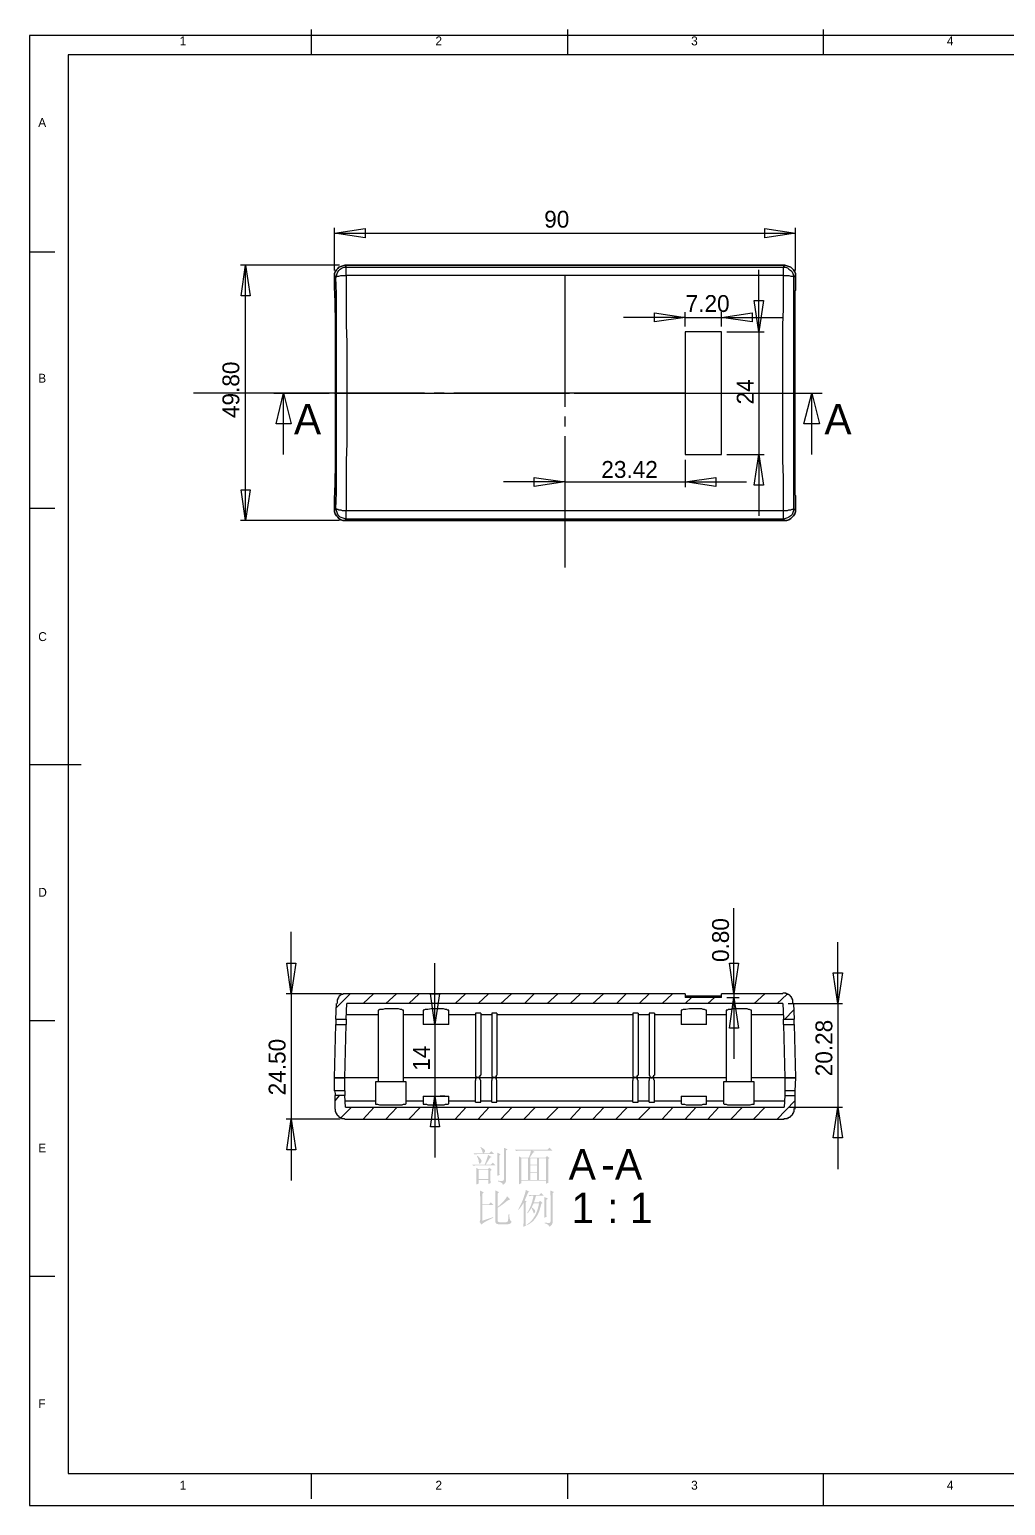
# Model space of a CAD drawing. Header units: millimetres. Extents: x 0 to 272, y 0 to 191.
# Drawn here: x 0 to 126.6, y 0 to 191.4 of the extents above; entities that cross this region are included whole.
import ezdxf

# ---------------------------------------------------------------- set-up
doc = ezdxf.new("R2010")
doc.units = ezdxf.units.MM

msp = doc.modelspace()

# ---------------------------------------------------------------- hatches: boundary and pattern name
h = msp.add_hatch(color=0)
h.paths.add_polyline_path([(58.472917, 46.441431), (58.582643, 46.264611), (58.664464, 46.105878), (58.719413, 45.964715), (58.748524, 45.840606), (58.771434, 45.746469), (58.80778, 45.695223), (58.858595, 45.686352), (58.924913, 45.719339), (58.990025, 45.774977), (59.036534, 45.841984), (59.06444, 45.919326), (59.073741, 46.00597), (59.039721, 46.104156), (58.938005, 46.21681), (58.769109, 46.343934), (58.53355, 46.485528)])
h.paths.add_polyline_path([(57.58546, 45.680753), (57.750825, 45.515389), (57.945128, 45.560175), (58.164236, 45.576023), (60.253342, 45.576023), (59.878516, 45.967385), (59.60842, 45.680753)])
h.paths.add_polyline_path([(58.02092, 45.327976), (58.120053, 45.107662), (58.193864, 44.909052), (58.241837, 44.731113), (58.263455, 44.572811), (58.279991, 44.447754), (58.313064, 44.370239), (58.362674, 44.340267), (58.428819, 44.357837), (58.496085, 44.406499), (58.549398, 44.470147), (58.589275, 44.549298), (58.616233, 44.644469), (58.616997, 44.701044), (58.598577, 44.767373), (58.560907, 44.843391), (58.503923, 44.929034), (58.42756, 45.024237), (58.331754, 45.128935), (58.21644, 45.243065), (58.081554, 45.366561)])
h.paths.add_polyline_path([(59.465104, 45.471292), (59.282514, 44.846351), (59.029644, 44.209009), (57.375998, 44.209009), (57.541363, 44.043644), (57.735666, 44.093253), (57.954774, 44.10979), (60.435243, 44.10979), (60.087977, 44.479104), (59.817882, 44.209009), (59.156424, 44.209009), (59.425141, 44.634822), (59.7352, 45.118514), (59.922613, 45.18466)])
h.paths.add_polyline_path([(57.938238, 41.623809), (58.246918, 41.750589), (58.246918, 42.224634), (59.487153, 42.224634), (59.487153, 41.689955), (59.795833, 41.811222), (59.778608, 42.115769), (59.773785, 42.412047), (59.773785, 43.404234), (59.939149, 43.531014), (59.60842, 43.817646), (59.465104, 43.613696), (58.246918, 43.613696), (57.938238, 43.795597), (57.945473, 43.602413), (57.95064, 43.370472), (57.953741, 43.100291), (57.954774, 42.792385), (57.95064, 42.175024)])
h.paths.add_polyline_path([(58.246918, 43.508965), (59.487153, 43.508965), (59.487153, 42.329365), (58.246918, 42.329365)])
h.paths.add_polyline_path([(60.644705, 45.763436), (60.648817, 45.65414), (60.652801, 45.524691), (60.656526, 45.375087), (60.659863, 45.20533), (60.662684, 45.015419), (60.664859, 44.805355), (60.666258, 44.575136), (60.666753, 44.324764), (60.664859, 43.834957), (60.659863, 43.407679), (60.652801, 43.043447), (60.644705, 42.742776), (60.953385, 42.869556), (60.942964, 43.032939), (60.93616, 43.176169), (60.932456, 43.299762), (60.931337, 43.404234), (60.931337, 45.410658), (61.096701, 45.553974)])
h.paths.add_polyline_path([(61.532161, 45.553974), (61.532161, 42.373462), (61.50951, 42.254348), (61.466705, 42.168823), (61.404262, 42.115338), (61.3227, 42.092342), (61.218399, 42.091222), (61.087744, 42.095787), (60.931251, 42.10552), (60.749436, 42.119903), (60.749436, 42.03722), (61.012124, 41.957639), (61.205566, 41.859454), (61.330796, 41.742665), (61.388845, 41.607273), (61.575914, 41.704424), (61.707172, 41.847051), (61.78262, 42.035153), (61.802257, 42.268731), (61.802257, 46.050068), (61.98967, 46.193384), (61.510113, 46.402845), (61.525271, 46.01355)])
h = msp.add_hatch(color=0)
h.paths.add_polyline_path([(64.931837, 43.156187), (65.797245, 43.156187), (65.797245, 42.224634), (64.931837, 42.224634)])
h.paths.add_polyline_path([(64.744424, 45.118514), (63.774285, 45.118514), (63.460092, 45.283878), (63.468188, 44.931445), (63.47525, 44.519067), (63.480246, 44.046745), (63.482141, 43.514477), (63.480246, 42.976009), (63.47525, 42.485083), (63.468188, 42.041699), (63.460092, 41.645858), (63.774285, 41.789174), (63.774285, 42.119903), (66.976845, 42.119903), (66.976845, 41.72854), (67.285526, 41.855319), (67.279831, 42.169265), (67.275105, 42.503428), (67.271283, 42.857875), (67.268301, 43.232669), (67.266094, 43.627875), (67.264597, 44.043558), (67.263747, 44.479782), (67.263477, 44.936613), (67.428842, 45.05788), (67.098113, 45.327976), (66.932748, 45.118514), (64.88774, 45.118514), (65.078598, 45.428572), (65.3232, 45.779972), (65.510613, 45.846118), (65.218469, 46.028019), (67.803668, 46.028019), (67.428842, 46.402845), (67.14221, 46.13275), (62.963998, 46.13275), (63.129363, 45.967385), (63.323666, 46.012172), (63.542774, 46.028019), (65.031056, 46.028019), (64.916678, 45.573266)])
h.paths.add_polyline_path([(63.774285, 45.019295), (64.661741, 45.019295), (64.661741, 42.224634), (63.774285, 42.224634)])
h.paths.add_polyline_path([(66.06734, 45.019295), (66.976845, 45.019295), (66.976845, 42.224634), (66.06734, 42.224634)])
h.paths.add_polyline_path([(64.931837, 45.019295), (65.797245, 45.019295), (65.797245, 44.209009), (64.931837, 44.209009)])
h.paths.add_polyline_path([(64.931837, 44.10979), (65.797245, 44.10979), (65.797245, 43.260918), (64.931837, 43.260918)])
h = msp.add_hatch(color=0)
h.paths.add_polyline_path([(58.444253, 39.449816), (58.444253, 37.074078), (58.423583, 36.899756), (58.361571, 36.787446), (58.609618, 36.434668), (58.700321, 36.520731), (58.81951, 36.613641), (58.967251, 36.713527), (59.143608, 36.820519), (59.348645, 36.934746), (59.582427, 37.056336), (59.845019, 37.185419), (60.136484, 37.322125), (60.114436, 37.404807), (58.730885, 36.930762), (58.730885, 38.953722), (60.180582, 38.953722), (59.827804, 39.3065), (59.579757, 39.058453), (58.730885, 39.058453), (58.730885, 40.442003), (58.918299, 40.607368), (58.422205, 40.838878), (58.430301, 40.578429), (58.437363, 40.260102), (58.442359, 39.883898)])
h.paths.add_polyline_path([(60.40658, 39.802594), (60.40658, 36.870128), (60.434571, 36.696496), (60.51889, 36.572472), (60.660053, 36.498058), (60.858576, 36.473253), (61.933446, 36.473253), (62.140152, 36.492546), (62.297248, 36.544911), (62.421961, 36.641374), (62.534271, 36.787446), (62.456928, 36.837228), (62.390955, 36.904579), (62.337384, 36.990535), (62.297248, 37.096127), (62.265123, 37.225232), (62.242816, 37.38896), (62.229811, 37.586794), (62.22559, 37.818219), (62.120859, 37.818219), (62.10639, 37.498945), (62.087786, 37.244266), (62.065049, 37.054699), (62.038177, 36.930762), (61.999764, 36.847994), (61.949983, 36.789513), (61.887799, 36.754804), (61.812179, 36.743349), (60.963307, 36.743349), (60.844365, 36.758852), (60.760047, 36.805361), (60.709834, 36.882875), (60.693212, 36.991396), (60.693212, 38.606457), (60.999136, 38.797573), (61.271988, 38.981972), (61.511766, 39.159136), (61.718472, 39.328549), (61.900373, 39.475396), (62.065738, 39.585553), (62.214566, 39.659536), (62.346858, 39.697863), (61.933446, 40.094738), (61.857999, 39.961413), (61.755679, 39.809484), (61.626488, 39.638952), (61.470425, 39.449816), (61.102489, 39.072234), (60.693212, 38.727724), (60.693212, 40.464052), (60.902674, 40.629417), (60.384531, 40.877464), (60.392627, 40.639752), (60.39969, 40.38137), (60.404685, 40.102317)])
h = msp.add_hatch(color=0)
h.paths.add_polyline_path([(66.363894, 39.119087), (66.529259, 39.245866), (66.19853, 39.515962), (66.033165, 39.3065), (65.415804, 39.3065), (65.501414, 39.584433), (65.575656, 39.822575), (65.637496, 40.02041), (65.685899, 40.17742), (66.694623, 40.17742), (66.347358, 40.524686), (66.099311, 40.276639), (64.710248, 40.276639), (64.875613, 40.111274), (65.063026, 40.17742), (65.35517, 40.17742), (65.321925, 39.973643), (65.27111, 39.74196), (65.201691, 39.481339), (65.112635, 39.190745), (65.001962, 38.882581), (64.868034, 38.56925), (64.710334, 38.249717), (64.528347, 37.92295), (64.588981, 37.878852), (64.865967, 38.241965), (65.085075, 38.584408), (65.238037, 38.298465), (65.333122, 38.033193), (65.366194, 37.933027), (65.407536, 37.889188), (65.457145, 37.902193), (65.515023, 37.972559), (65.561531, 38.069711), (65.577034, 38.162728), (65.561531, 38.251612), (65.515023, 38.336361), (65.354481, 38.501726), (65.12366, 38.66709), (65.247683, 38.911692), (65.371707, 39.201769), (66.077262, 39.201769), (66.007843, 38.863891), (65.93119, 38.553402), (65.846269, 38.270818), (65.752045, 38.016656), (65.528114, 37.549501), (65.250439, 37.123687), (65.082835, 36.926197), (64.893527, 36.738526), (64.681482, 36.560156), (64.445665, 36.390571), (64.48425, 36.329937), (64.883881, 36.566271), (65.217366, 36.815007), (65.368175, 36.961682), (65.522602, 37.145047), (65.680129, 37.364586), (65.84024, 37.619781), (65.991049, 37.918385), (66.128939, 38.268148), (66.253393, 38.668554)])
h.paths.add_polyline_path([(67.025352, 38.292264), (67.025352, 39.637229), (67.212766, 39.802594), (66.760769, 40.012056), (66.773171, 39.701997), (66.777306, 39.367134), (66.777306, 38.209582), (66.776272, 38.065921), (66.773171, 37.86645), (66.768004, 37.611169), (66.760769, 37.300076), (67.047401, 37.448905), (67.03698, 37.74036), (67.030176, 37.978071), (67.026472, 38.162039)])
h.paths.add_polyline_path([(67.565543, 39.907325), (67.565543, 36.870128), (67.555208, 36.776766), (67.524202, 36.710276), (67.472526, 36.66859), (67.400179, 36.649642), (67.300099, 36.648609), (67.165912, 36.653776), (66.998653, 36.665145), (66.799354, 36.682715), (66.799354, 36.600033), (67.044387, 36.526566), (67.225857, 36.429845), (67.344282, 36.309353), (67.400179, 36.164573), (67.595343, 36.261725), (67.733664, 36.404352), (67.814107, 36.592454), (67.835639, 36.826031), (67.835639, 40.524686), (68.01754, 40.651465), (67.543495, 40.855415), (67.551591, 40.5724), (67.558653, 40.319358), (67.563649, 40.097322)])
h.paths.add_polyline_path([(64.04879, 36.142524), (64.362983, 36.28584), (64.345757, 36.70063), (64.340934, 37.074078), (64.340934, 39.284451), (64.48425, 39.43328), (64.214155, 39.554547), (64.279095, 39.711815), (64.374007, 39.936263), (64.497858, 40.228924), (64.649615, 40.590832), (64.814979, 40.69005), (64.362983, 40.921561), (64.318713, 40.712788), (64.25274, 40.466808), (64.166095, 40.183621), (64.059814, 39.863227), (63.926575, 39.517081), (63.766981, 39.156983), (63.581549, 38.783448), (63.370795, 38.396995), (63.431429, 38.35841), (63.563893, 38.512578), (63.713927, 38.711187), (63.882564, 38.955273), (64.070839, 39.245866), (64.070839, 37.118175), (64.068944, 36.946351), (64.063948, 36.727502), (64.056886, 36.460076)])

# ---------------------------------------------------------------- linework, layer by layer
at = {"color": 0, "lineweight": 0}
for points in [[(36.576, 188.129333), (36.576, 191.431333)], [(69.765333, 191.431333), (69.765333, 188.129333)], [(102.954667, 188.129333), (102.954667, 191.431333)], [(0, 190.669333), (0, 0)], [(272.372667, 190.669333), (0, 190.669333)], [(4.995333, 188.129333), (4.995333, 4.148667)], [(269.070667, 188.129333), (4.995333, 188.129333)], [(39.539333, 160.189333), (39.539333, 165.692667)], [(39.539333, 165.015333), (43.518667, 165.608)], [(39.539333, 165.015333), (99.314, 165.015333)], [(43.518667, 164.422667), (39.539333, 165.015333)], [(43.518667, 165.608), (43.518667, 164.422667)], [(95.334667, 164.422667), (95.334667, 165.608)], [(95.334667, 165.608), (99.314, 165.015333)], [(99.314, 165.015333), (95.334667, 164.422667)], [(99.314, 160.189333), (99.314, 165.692667)], [(3.302, 162.56), (0, 162.56)], [(40.216667, 160.866667), (27.347333, 160.866667)], [(27.432, 156.887333), (28.024667, 160.866667)], [(28.024667, 127.762), (28.024667, 160.866667)], [(28.024667, 160.866667), (28.617333, 156.887333)], [(39.539333, 159.512), (39.539333, 159.766), (39.624, 160.02), (39.793333, 160.274), (39.962667, 160.443333), (40.132, 160.612667), (40.386, 160.697333), (40.64, 160.782), (40.894, 160.866667)], [(40.894, 160.866667), (40.64, 160.782), (40.386, 160.697333), (40.132, 160.612667), (39.962667, 160.443333), (39.793333, 160.274), (39.624, 160.02), (39.539333, 159.766), (39.539333, 159.512)], [(40.894, 160.866667), (41.063333, 160.612667)], [(97.959333, 160.866667), (40.894, 160.866667)], [(40.894, 160.866667), (97.959333, 160.866667)], [(97.79, 160.612667), (97.959333, 160.866667)], [(97.959333, 160.866667), (98.213333, 160.782), (98.467333, 160.697333), (98.721333, 160.612667), (98.890667, 160.443333), (99.06, 160.274), (99.229333, 160.02), (99.314, 159.766), (99.314, 159.512)], [(99.314, 159.512), (99.314, 159.766), (99.229333, 160.02), (99.06, 160.274), (98.890667, 160.443333), (98.721333, 160.612667), (98.467333, 160.697333), (98.213333, 160.782), (97.959333, 160.866667)], [(39.539333, 159.512), (39.539333, 157.564667)], [(39.708667, 159.258), (39.539333, 159.512)], [(39.539333, 157.564667), (39.539333, 159.512)], [(39.708667, 159.258), (39.793333, 159.512), (39.878, 159.766), (39.962667, 160.02), (40.132, 160.189333), (40.301333, 160.358667), (40.555333, 160.528), (40.809333, 160.612667), (41.063333, 160.612667)], [(39.708667, 159.258), (39.793333, 159.342667), (39.878, 159.427333), (40.132, 159.427333), (40.386, 159.512), (41.063333, 159.512)], [(39.708667, 129.286), (39.793333, 131.402667), (39.793333, 157.141333), (39.708667, 159.258)], [(41.063333, 159.512), (41.063333, 160.612667)], [(41.063333, 160.612667), (97.79, 160.612667)], [(41.063333, 159.512), (41.063333, 153.077333), (41.148, 150.876), (41.148, 137.752667), (41.063333, 135.551333), (41.063333, 129.032)], [(97.79, 159.512), (41.063333, 159.512)], [(69.426667, 159.512), (69.426667, 142.494)], [(94.572667, 152.230667), (94.572667, 160.274)], [(97.79, 129.032), (97.79, 133.35), (97.705333, 135.551333), (97.705333, 153.077333), (97.79, 155.194), (97.79, 159.512)], [(97.79, 159.512), (97.79, 160.612667)], [(97.79, 160.612667), (98.044, 160.612667), (98.298, 160.528), (98.467333, 160.358667), (98.721333, 160.189333), (98.890667, 160.02), (98.975333, 159.766), (99.06, 159.512), (99.06, 159.258)], [(97.79, 159.512), (98.467333, 159.512), (98.721333, 159.427333), (98.975333, 159.427333), (99.06, 159.342667), (99.06, 159.258)], [(99.314, 159.512), (99.06, 159.258)], [(99.06, 159.258), (99.06, 129.286)], [(99.314, 157.564667), (99.314, 159.512)], [(99.314, 159.512), (99.314, 157.564667)], [(39.539333, 157.564667), (39.708667, 157.395333)], [(39.539333, 157.564667), (39.624, 153.754667), (39.624, 134.789333), (39.539333, 131.064)], [(39.708667, 153.585333), (39.708667, 157.395333)], [(99.144667, 157.395333), (99.314, 157.564667)], [(99.144667, 157.395333), (99.144667, 153.585333)], [(99.229333, 157.564667), (99.229333, 131.064)], [(28.617333, 156.887333), (27.432, 156.887333)], [(94.572667, 152.230667), (93.98, 156.294667)], [(93.98, 156.294667), (95.165333, 156.294667)], [(95.165333, 156.294667), (94.572667, 152.230667)], [(39.708667, 134.958667), (39.708667, 153.585333)], [(85.005333, 154.093333), (77.046667, 154.093333)], [(81.026, 153.500667), (81.026, 154.686)], [(81.026, 154.686), (85.005333, 154.093333)], [(85.005333, 154.093333), (81.026, 153.500667)], [(85.005333, 152.908), (85.005333, 154.770667)], [(85.005333, 154.093333), (89.746667, 154.093333)], [(89.746667, 152.908), (89.746667, 154.770667)], [(89.746667, 154.093333), (93.726, 154.686)], [(89.746667, 154.093333), (97.705333, 154.093333)], [(93.726, 153.500667), (89.746667, 154.093333)], [(93.726, 154.686), (93.726, 153.500667)], [(99.144667, 153.585333), (99.144667, 134.958667)], [(89.746667, 152.230667), (85.005333, 152.230667)], [(85.005333, 152.230667), (85.005333, 136.313333)], [(89.746667, 136.313333), (89.746667, 152.230667)], [(90.424, 152.230667), (95.25, 152.230667)], [(94.572667, 152.230667), (94.572667, 136.313333)], [(51.223333, 144.272), (21.251333, 144.272)], [(31.665333, 144.272), (38.269333, 144.272)], [(32.004, 140.292667), (32.935333, 144.272)], [(32.935333, 136.313333), (32.935333, 144.272)], [(32.935333, 144.272), (33.951333, 140.292667)], [(38.269333, 144.272), (38.862, 144.272)], [(39.539333, 144.272), (67.479333, 144.272)], [(40.132, 144.272), (41.402, 144.272)], [(42.672, 144.272), (47.752, 144.272)], [(47.752, 144.272), (54.102, 144.272)], [(53.763333, 144.272), (52.493333, 144.272)], [(85.005333, 144.272), (55.033333, 144.272)], [(55.372, 144.272), (56.642, 144.272)], [(57.912, 144.272), (62.992, 144.272)], [(62.992, 144.272), (69.342, 144.272)], [(68.749333, 144.272), (70.019333, 144.272)], [(70.612, 144.272), (71.882, 144.272)], [(71.289333, 144.272), (99.314, 144.272)], [(73.152, 144.272), (78.232, 144.272)], [(78.232, 144.272), (84.582, 144.272)], [(85.852, 144.272), (87.122, 144.272)], [(88.392, 144.272), (93.472, 144.272)], [(93.472, 144.272), (96.096667, 144.272)], [(96.096667, 144.272), (102.785333, 144.272)], [(100.414667, 140.292667), (101.430667, 144.272)], [(101.430667, 136.313333), (101.430667, 144.272)], [(101.430667, 144.272), (102.446667, 140.292667)], [(33.951333, 140.292667), (32.004, 140.292667)], [(69.426667, 141.224), (69.426667, 139.954)], [(102.446667, 140.292667), (100.414667, 140.292667)], [(69.426667, 138.684), (69.426667, 121.666)], [(85.005333, 136.313333), (89.746667, 136.313333)], [(90.424, 136.313333), (95.25, 136.313333)], [(93.98, 132.334), (94.572667, 136.313333)], [(94.572667, 136.313333), (94.572667, 128.354667)], [(94.572667, 136.313333), (95.165333, 132.334)], [(39.708667, 131.148667), (39.708667, 134.958667)], [(85.005333, 135.636), (85.005333, 132.08)], [(99.144667, 134.958667), (99.144667, 131.148667)], [(69.426667, 132.757333), (61.468, 132.757333)], [(65.447333, 132.164667), (65.447333, 133.35)], [(65.447333, 133.35), (69.426667, 132.757333)], [(69.426667, 132.757333), (65.447333, 132.164667)], [(69.426667, 132.757333), (85.005333, 132.757333)], [(85.005333, 132.757333), (88.984667, 133.35)], [(85.005333, 132.757333), (92.964, 132.757333)], [(88.984667, 132.164667), (85.005333, 132.757333)], [(88.984667, 133.35), (88.984667, 132.164667)], [(95.165333, 132.334), (93.98, 132.334)], [(28.024667, 127.762), (27.432, 131.741333)], [(27.432, 131.741333), (28.617333, 131.741333)], [(28.617333, 131.741333), (28.024667, 127.762)], [(39.708667, 131.148667), (39.539333, 130.979333)], [(39.539333, 130.979333), (39.539333, 129.116667)], [(39.539333, 129.116667), (39.539333, 130.979333)], [(99.314, 130.979333), (99.144667, 131.148667)], [(99.314, 129.116667), (99.314, 130.979333)], [(99.314, 130.979333), (99.314, 129.116667)], [(0, 129.370667), (3.302, 129.370667)], [(39.539333, 129.116667), (39.708667, 129.286)], [(40.894, 127.762), (40.64, 127.762), (40.386, 127.846667), (40.132, 128.016), (39.962667, 128.185333), (39.793333, 128.354667), (39.624, 128.608667), (39.539333, 128.862667), (39.539333, 129.116667)], [(39.539333, 129.116667), (39.539333, 128.862667), (39.624, 128.608667), (39.793333, 128.354667), (39.962667, 128.185333), (40.132, 128.016), (40.386, 127.846667), (40.64, 127.762), (40.894, 127.762)], [(39.708667, 129.286), (39.793333, 129.286), (39.878, 129.201333), (39.962667, 129.201333), (40.132, 129.116667), (40.386, 129.116667), (40.555333, 129.032), (41.063333, 129.032)], [(41.063333, 127.931333), (40.809333, 128.016), (40.555333, 128.100667), (40.301333, 128.185333), (40.132, 128.354667), (39.962667, 128.524), (39.878, 128.778), (39.793333, 129.032), (39.708667, 129.286)], [(41.063333, 129.032), (97.79, 129.032)], [(41.063333, 127.931333), (41.063333, 129.032)], [(97.79, 129.032), (98.298, 129.032), (98.467333, 129.116667), (98.721333, 129.116667), (98.890667, 129.201333), (98.975333, 129.201333), (99.06, 129.286)], [(99.06, 129.286), (99.06, 129.032), (98.975333, 128.778), (98.890667, 128.524), (98.721333, 128.354667), (98.467333, 128.185333), (98.298, 128.100667), (98.044, 128.016), (97.79, 127.931333)], [(97.79, 127.931333), (97.79, 129.032)], [(99.314, 129.116667), (99.314, 128.862667), (99.229333, 128.608667), (99.06, 128.354667), (98.890667, 128.185333), (98.721333, 128.016), (98.467333, 127.846667), (98.213333, 127.762), (97.959333, 127.762)], [(97.959333, 127.762), (98.213333, 127.762), (98.467333, 127.846667), (98.721333, 128.016), (98.890667, 128.185333), (99.06, 128.354667), (99.229333, 128.608667), (99.314, 128.862667), (99.314, 129.116667)], [(99.06, 129.286), (99.314, 129.116667)], [(40.216667, 127.762), (27.347333, 127.762)], [(41.063333, 127.931333), (40.894, 127.762)], [(40.894, 127.762), (97.959333, 127.762)], [(97.959333, 127.762), (40.894, 127.762)], [(97.79, 127.931333), (41.063333, 127.931333)], [(97.959333, 127.762), (97.79, 127.931333)], [(0, 96.096667), (6.688667, 96.096667)], [(91.355333, 66.378667), (91.355333, 77.47)], [(33.951333, 66.378667), (33.951333, 74.422)], [(104.817333, 65.108667), (104.817333, 73.067333)], [(33.358667, 70.358), (34.544, 70.358)], [(33.951333, 66.378667), (33.358667, 70.358)], [(34.544, 70.358), (33.951333, 66.378667)], [(52.578, 62.399333), (52.578, 70.358)], [(91.355333, 66.378667), (90.762667, 70.358)], [(90.762667, 70.358), (91.948, 70.358)], [(91.948, 70.358), (91.355333, 66.378667)], [(104.224667, 69.088), (105.41, 69.088)], [(104.817333, 65.108667), (104.224667, 69.088)], [(105.41, 69.088), (104.817333, 65.108667)], [(40.470667, 66.378667), (33.274, 66.378667)], [(33.951333, 66.378667), (33.951333, 50.122667)], [(39.708667, 63.076667), (39.793333, 65.108667)], [(39.793333, 64.600667), (41.571333, 66.378667)], [(41.148, 66.378667), (40.64, 66.378667), (40.64, 66.294), (40.470667, 66.294), (40.470667, 66.209333), (40.386, 66.209333), (40.301333, 66.124667), (40.216667, 66.124667), (40.216667, 66.04), (40.132, 66.04), (40.132, 65.955333), (40.047333, 65.870667), (40.047333, 65.786), (39.962667, 65.786), (39.962667, 65.616667), (39.878, 65.616667), (39.878, 65.193333), (39.878, 65.108667)], [(41.063333, 63.076667), (41.148, 65.108667)], [(85.005333, 66.378667), (41.148, 66.378667)], [(97.705333, 65.108667), (41.148, 65.108667)], [(43.264667, 65.108667), (44.619333, 66.378667)], [(46.228, 65.108667), (47.582667, 66.378667)], [(49.191333, 65.108667), (50.546, 66.378667)], [(52.578, 62.399333), (51.985333, 66.378667)], [(51.985333, 66.378667), (53.170667, 66.378667)], [(53.170667, 66.378667), (52.578, 62.399333)], [(55.202667, 65.108667), (56.557333, 66.378667)], [(58.166, 65.108667), (59.520667, 66.378667)], [(61.129333, 65.108667), (62.484, 66.378667)], [(64.177333, 65.108667), (65.447333, 66.378667)], [(67.140667, 65.108667), (68.495333, 66.378667)], [(70.104, 65.108667), (71.458667, 66.378667)], [(73.067333, 65.108667), (74.422, 66.378667)], [(76.115333, 65.108667), (77.385333, 66.378667)], [(79.078667, 65.108667), (80.348667, 66.378667)], [(82.042, 65.108667), (83.396667, 66.378667)], [(85.005333, 66.378667), (85.005333, 65.870667)], [(89.746667, 66.04), (85.005333, 66.04)], [(85.005333, 65.108667), (85.852, 65.870667)], [(89.746667, 65.870667), (85.005333, 65.870667)], [(87.968667, 65.108667), (88.815333, 65.870667)], [(97.705333, 66.378667), (89.746667, 66.378667)], [(89.746667, 65.870667), (89.746667, 66.378667)], [(90.424, 65.870667), (92.032667, 65.870667)], [(90.762667, 61.891333), (91.355333, 65.870667)], [(91.355333, 66.378667), (91.355333, 65.870667)], [(91.355333, 65.870667), (91.355333, 57.912)], [(91.355333, 65.870667), (91.948, 61.891333)], [(93.98, 65.108667), (95.334667, 66.378667)], [(96.943333, 65.108667), (98.213333, 66.294)], [(99.06, 65.108667), (98.975333, 65.193333), (98.975333, 65.616667), (98.890667, 65.616667), (98.890667, 65.786), (98.806, 65.786), (98.806, 65.955333), (98.721333, 65.955333), (98.721333, 66.04), (98.636667, 66.04), (98.636667, 66.124667), (98.552, 66.124667), (98.552, 66.209333), (98.467333, 66.209333), (98.467333, 66.294), (98.382667, 66.294), (98.298, 66.294), (98.298, 66.378667), (98.128667, 66.378667), (98.128667, 66.463333), (98.044, 66.463333), (97.959333, 66.463333), (97.705333, 66.463333)], [(97.705333, 65.108667), (97.79, 63.076667)], [(98.382667, 65.108667), (105.41, 65.108667)], [(99.06, 65.108667), (99.144667, 63.076667)], [(104.817333, 65.108667), (104.817333, 51.646667)], [(41.063333, 63.669333), (45.212, 63.669333)], [(48.514, 64.177333), (48.514, 64.262), (48.429333, 64.262), (48.344667, 64.262), (48.26, 64.346667), (48.090667, 64.346667), (47.836667, 64.431333), (46.058667, 64.431333), (45.804667, 64.346667), (45.381333, 64.346667), (45.296667, 64.262), (45.212, 64.262), (45.212, 64.177333)], [(45.212, 64.177333), (45.212, 54.948667)], [(48.514, 54.948667), (48.514, 64.177333)], [(48.514, 63.669333), (51.054, 63.669333)], [(54.356, 64.177333), (54.356, 64.262), (54.271333, 64.262), (54.186667, 64.262), (54.102, 64.346667), (53.932667, 64.346667), (53.678667, 64.431333), (52.07, 64.431333), (51.646667, 64.346667), (51.308, 64.346667), (51.138667, 64.262), (51.054, 64.262), (51.054, 64.177333)], [(51.054, 64.177333), (51.054, 62.399333)], [(54.356, 62.399333), (54.356, 64.177333)], [(54.356, 63.669333), (57.827333, 63.669333)], [(58.504667, 63.838667), (57.827333, 63.838667)], [(57.827333, 63.838667), (57.827333, 55.795333)], [(58.504667, 63.838667), (58.504667, 55.795333)], [(58.504667, 63.669333), (59.944, 63.669333)], [(60.621333, 63.838667), (59.944, 63.838667)], [(59.944, 63.838667), (59.944, 55.795333)], [(60.621333, 63.838667), (60.621333, 55.795333)], [(60.621333, 63.669333), (78.232, 63.669333)], [(78.909333, 63.838667), (78.232, 63.838667)], [(78.232, 63.838667), (78.232, 55.795333)], [(78.909333, 63.838667), (78.909333, 55.795333)], [(78.909333, 63.669333), (80.348667, 63.669333)], [(81.026, 63.838667), (80.348667, 63.838667)], [(80.348667, 63.838667), (80.348667, 55.795333)], [(81.026, 63.838667), (81.026, 55.795333)], [(81.026, 63.669333), (84.497333, 63.669333)], [(87.799333, 64.177333), (87.799333, 64.262), (87.714667, 64.262), (87.545333, 64.346667), (87.376, 64.346667), (87.206667, 64.431333), (85.598, 64.431333), (85.09, 64.346667), (84.751333, 64.346667), (84.582, 64.262), (84.497333, 64.262), (84.497333, 64.177333)], [(84.497333, 64.177333), (84.497333, 62.399333)], [(87.799333, 62.399333), (87.799333, 64.177333)], [(87.799333, 63.669333), (90.339333, 63.669333)], [(93.641333, 64.177333), (93.641333, 64.262), (93.556667, 64.262), (93.387333, 64.346667), (93.218, 64.346667), (93.048667, 64.431333), (91.186, 64.431333), (90.932, 64.346667), (90.593333, 64.346667), (90.508667, 64.262), (90.339333, 64.262), (90.339333, 64.177333)], [(90.339333, 64.177333), (90.339333, 54.948667)], [(93.641333, 54.948667), (93.641333, 64.177333)], [(93.641333, 63.669333), (97.79, 63.669333)], [(97.959333, 63.076667), (99.06, 64.262)], [(0, 62.907333), (3.302, 62.907333)], [(39.539333, 55.456667), (39.708667, 62.399333)], [(39.708667, 63.076667), (41.063333, 63.076667)], [(39.708667, 63.076667), (39.708667, 62.399333)], [(39.708667, 62.399333), (41.063333, 62.399333)], [(40.894, 55.456667), (41.063333, 62.399333)], [(41.063333, 63.076667), (41.063333, 62.399333)], [(54.356, 62.399333), (51.054, 62.399333)], [(52.578, 62.399333), (52.578, 53.086)], [(87.799333, 62.399333), (84.497333, 62.399333)], [(91.948, 61.891333), (90.762667, 61.891333)], [(97.79, 63.076667), (99.144667, 63.076667)], [(97.79, 62.399333), (97.79, 63.076667)], [(97.79, 62.399333), (99.144667, 62.399333)], [(97.79, 62.399333), (97.959333, 55.456667)], [(99.144667, 62.399333), (99.144667, 63.076667)], [(99.144667, 62.399333), (99.314, 55.456667)], [(57.827333, 55.795333), (57.827333, 55.626), (57.912, 55.626), (57.912, 55.541333), (57.996667, 55.541333), (58.081333, 55.541333), (58.166, 55.456667)], [(58.166, 55.456667), (58.166, 55.541333), (58.250667, 55.541333), (58.335333, 55.541333), (58.335333, 55.626), (58.42, 55.626), (58.42, 55.710667), (58.42, 55.795333), (58.504667, 55.795333)], [(59.944, 55.795333), (59.944, 55.626), (60.028667, 55.626), (60.028667, 55.541333), (60.113333, 55.541333), (60.198, 55.541333), (60.282667, 55.456667)], [(60.282667, 55.456667), (60.282667, 55.541333), (60.367333, 55.541333), (60.452, 55.541333), (60.452, 55.626), (60.536667, 55.626), (60.536667, 55.710667), (60.536667, 55.795333), (60.621333, 55.795333)], [(78.232, 55.795333), (78.232, 55.626), (78.316667, 55.626), (78.316667, 55.541333), (78.401333, 55.541333), (78.486, 55.541333), (78.570667, 55.456667)], [(78.570667, 55.456667), (78.570667, 55.541333), (78.655333, 55.541333), (78.74, 55.541333), (78.74, 55.626), (78.824667, 55.626), (78.824667, 55.710667), (78.824667, 55.795333), (78.909333, 55.795333)], [(80.348667, 55.795333), (80.433333, 55.710667), (80.433333, 55.626), (80.518, 55.541333), (80.602667, 55.456667), (80.687333, 55.456667)], [(80.687333, 55.456667), (80.687333, 55.541333), (80.772, 55.541333), (80.856667, 55.541333), (80.856667, 55.626), (80.941333, 55.626), (80.941333, 55.710667), (80.941333, 55.795333), (81.026, 55.795333)], [(39.539333, 55.456667), (40.894, 55.456667)], [(40.894, 55.456667), (39.539333, 55.456667)], [(39.539333, 53.763333), (39.539333, 55.456667)], [(40.894, 53.763333), (39.539333, 53.763333)], [(39.539333, 53.763333), (39.624, 53.424667), (39.624, 53.170667)], [(45.212, 55.456667), (40.894, 55.456667)], [(40.894, 53.763333), (40.894, 55.456667)], [(40.894, 53.763333), (40.894, 53.170667)], [(44.873333, 54.948667), (44.873333, 52.154667)], [(48.852667, 54.948667), (44.873333, 54.948667)], [(58.166, 55.456667), (48.514, 55.456667)], [(48.852667, 52.154667), (48.852667, 54.948667)], [(58.166, 55.456667), (57.912, 55.456667), (57.912, 55.372), (57.827333, 55.372), (57.827333, 55.287333), (57.827333, 55.118)], [(57.827333, 52.324), (57.827333, 55.118)], [(60.282667, 55.456667), (58.166, 55.456667)], [(58.504667, 55.118), (58.42, 55.202667), (58.42, 55.287333), (58.335333, 55.372), (58.250667, 55.456667), (58.166, 55.456667)], [(58.504667, 52.324), (58.504667, 55.118)], [(60.282667, 55.456667), (60.028667, 55.456667), (60.028667, 55.372), (59.944, 55.372), (59.944, 55.287333), (59.944, 55.118)], [(59.944, 52.324), (59.944, 55.118)], [(78.570667, 55.456667), (60.282667, 55.456667)], [(60.621333, 55.118), (60.536667, 55.202667), (60.536667, 55.372), (60.452, 55.372), (60.452, 55.456667), (60.367333, 55.456667), (60.282667, 55.456667)], [(60.621333, 52.324), (60.621333, 55.118)], [(78.570667, 55.456667), (78.316667, 55.456667), (78.316667, 55.372), (78.232, 55.372), (78.232, 55.287333), (78.232, 55.118)], [(78.232, 52.324), (78.232, 55.118)], [(80.687333, 55.456667), (78.570667, 55.456667)], [(78.909333, 55.118), (78.824667, 55.202667), (78.824667, 55.372), (78.74, 55.372), (78.74, 55.456667), (78.655333, 55.456667), (78.570667, 55.456667)], [(78.909333, 52.324), (78.909333, 55.118)], [(80.687333, 55.456667), (80.433333, 55.456667), (80.433333, 55.372), (80.348667, 55.372), (80.348667, 55.287333), (80.348667, 55.118)], [(80.348667, 52.324), (80.348667, 55.118)], [(90.339333, 55.456667), (80.687333, 55.456667)], [(81.026, 55.118), (80.941333, 55.202667), (80.941333, 55.372), (80.856667, 55.372), (80.856667, 55.456667), (80.772, 55.456667), (80.687333, 55.456667)], [(81.026, 52.324), (81.026, 55.118)], [(90.000667, 54.948667), (90.000667, 52.154667)], [(93.98, 54.948667), (90.000667, 54.948667)], [(97.959333, 55.456667), (93.641333, 55.456667)], [(93.98, 52.154667), (93.98, 54.948667)], [(97.959333, 55.456667), (99.314, 55.456667)], [(99.314, 55.456667), (97.959333, 55.456667)], [(97.959333, 55.456667), (97.959333, 53.763333)], [(99.229333, 53.763333), (97.959333, 53.763333)], [(97.959333, 53.763333), (97.959333, 53.170667)], [(99.314, 55.456667), (99.229333, 53.763333)], [(99.229333, 53.763333), (99.229333, 53.170667)], [(39.624, 52.493333), (40.216667, 53.170667)], [(39.624, 51.392667), (39.624, 53.170667)], [(40.894, 53.170667), (39.624, 53.170667)], [(40.978667, 51.646667), (40.894, 53.170667)], [(40.978667, 52.493333), (44.873333, 52.493333)], [(44.873333, 52.154667), (44.873333, 52.07), (45.042667, 52.07), (45.127333, 52.07), (45.381333, 51.985333), (48.344667, 51.985333), (48.514, 52.07), (48.768, 52.07), (48.852667, 52.154667)], [(48.852667, 52.493333), (51.054, 52.493333)], [(51.054, 53.086), (51.054, 52.154667)], [(51.054, 53.086), (54.356, 53.086)], [(51.054, 52.154667), (51.054, 52.07), (51.138667, 52.07), (51.477333, 52.07), (51.646667, 51.985333), (53.763333, 51.985333), (53.932667, 52.07), (54.271333, 52.07), (54.356, 52.154667)], [(51.985333, 49.106667), (52.578, 53.086)], [(52.578, 53.086), (52.578, 45.127333)], [(52.578, 53.086), (53.170667, 49.106667)], [(53.848, 53.086), (53.255333, 53.086)], [(54.356, 52.154667), (54.356, 53.086)], [(54.356, 52.493333), (57.827333, 52.493333)], [(57.827333, 52.324), (58.504667, 52.324)], [(58.504667, 52.493333), (59.944, 52.493333)], [(59.944, 52.324), (60.621333, 52.324)], [(60.621333, 52.493333), (78.232, 52.493333)], [(78.232, 52.324), (78.909333, 52.324)], [(78.909333, 52.493333), (80.348667, 52.493333)], [(80.348667, 52.324), (81.026, 52.324)], [(81.026, 52.493333), (84.497333, 52.493333)], [(84.497333, 53.086), (84.497333, 52.154667)], [(84.497333, 53.086), (87.799333, 53.086)], [(84.497333, 52.154667), (84.582, 52.07), (84.920667, 52.07), (85.174667, 51.985333), (87.206667, 51.985333), (87.376, 52.07), (87.799333, 52.07), (87.799333, 52.154667)], [(87.799333, 52.154667), (87.799333, 53.086)], [(87.799333, 52.493333), (90.000667, 52.493333)], [(90.000667, 52.154667), (90.085333, 52.07), (90.339333, 52.07), (90.508667, 51.985333), (93.472, 51.985333), (93.726, 52.07), (93.98, 52.07), (93.98, 52.154667)], [(93.98, 52.493333), (97.874667, 52.493333)], [(96.943333, 50.122667), (99.229333, 52.493333)], [(97.959333, 53.170667), (97.874667, 51.646667)], [(97.959333, 53.170667), (99.229333, 53.170667)], [(99.229333, 53.170667), (99.229333, 51.392667)], [(40.301333, 50.122667), (33.274, 50.122667)], [(33.358667, 46.143333), (33.951333, 50.122667)], [(33.951333, 50.122667), (34.544, 46.143333)], [(33.951333, 50.122667), (33.951333, 42.164)], [(39.624, 51.392667), (39.624, 51.054), (39.708667, 51.054), (39.708667, 50.884667), (39.793333, 50.884667), (39.793333, 50.715333), (39.878, 50.715333), (39.878, 50.630667), (39.962667, 50.630667), (39.962667, 50.546), (40.047333, 50.546), (40.047333, 50.461333), (40.132, 50.461333), (40.132, 50.376667), (40.216667, 50.376667), (40.301333, 50.376667), (40.301333, 50.292), (40.470667, 50.292), (40.470667, 50.207333), (40.724667, 50.207333), (40.809333, 50.207333), (40.894, 50.122667), (40.978667, 50.122667)], [(40.386, 50.292), (41.740667, 51.646667)], [(40.978667, 51.646667), (97.874667, 51.646667)], [(40.978667, 50.122667), (97.874667, 50.122667)], [(43.264667, 50.122667), (44.704, 51.646667)], [(46.228, 50.122667), (47.667333, 51.646667)], [(49.191333, 50.122667), (50.715333, 51.646667)], [(55.202667, 50.122667), (56.642, 51.646667)], [(58.166, 50.122667), (59.605333, 51.646667)], [(61.129333, 50.122667), (62.568667, 51.646667)], [(64.092667, 50.122667), (65.616667, 51.646667)], [(67.056, 50.122667), (68.58, 51.646667)], [(70.104, 50.122667), (71.543333, 51.646667)], [(73.067333, 50.122667), (74.506667, 51.646667)], [(76.030667, 50.122667), (77.554667, 51.646667)], [(78.994, 50.122667), (80.518, 51.646667)], [(82.042, 50.122667), (83.481333, 51.646667)], [(85.005333, 50.122667), (86.444667, 51.646667)], [(87.968667, 50.122667), (89.408, 51.646667)], [(90.932, 50.122667), (92.456, 51.646667)], [(93.895333, 50.122667), (95.419333, 51.646667)], [(97.874667, 50.122667), (97.874667, 50.207333), (97.959333, 50.207333), (98.298, 50.207333), (98.298, 50.292), (98.467333, 50.292), (98.467333, 50.376667), (98.636667, 50.376667), (98.636667, 50.461333), (98.721333, 50.461333), (98.721333, 50.546), (98.806, 50.546), (98.806, 50.630667), (98.890667, 50.630667), (98.890667, 50.715333), (98.975333, 50.715333), (98.975333, 50.8), (98.975333, 50.884667), (99.06, 50.884667), (99.06, 51.054), (99.144667, 51.054), (99.144667, 51.138667), (99.144667, 51.223333), (99.144667, 51.477333)], [(98.552, 51.646667), (105.41, 51.646667)], [(104.224667, 47.667333), (104.817333, 51.646667)], [(104.817333, 51.646667), (105.41, 47.667333)], [(104.817333, 51.646667), (104.817333, 43.603333)], [(53.170667, 49.106667), (51.985333, 49.106667)], [(34.544, 46.143333), (33.358667, 46.143333)], [(105.41, 47.667333), (104.224667, 47.667333)], [(3.302, 29.718), (0, 29.718)], [(4.995333, 4.148667), (185.928, 4.148667)], [(36.576, 0.846667), (36.576, 4.148667)], [(69.765333, 4.148667), (69.765333, 0.846667)], [(102.954667, 0), (102.954667, 4.148667)], [(0, 0), (272.372667, 0)]]:
    msp.add_lwpolyline(points, dxfattribs=at)

# ---------------------------------------------------------------- texts
at = {"color": 0, "attachment_point": 1}
for s, insert, char_height in [('{\\fCenturyGothic|b0|i0|c0;1}', (19.473333, 190.526134), 1.155023), ('{\\fCenturyGothic|b0|i0|c0;2}', (52.634444, 190.526134), 1.155023), ('{\\fCenturyGothic|b0|i0|c0;3}', (85.795556, 190.526134), 1.155023), ('{\\fCenturyGothic|b0|i0|c0;4}', (118.956667, 190.526134), 1.155023), ('{\\fCenturyGothic|b0|i0|c0;A}', (1.128889, 179.942801), 1.155023), ('{\\fCenturyGothic|b0|i0|c0;90}', (66.745556, 167.923464), 2.188464), ('{\\fCenturyGothic|b0|i0|c0;7.20}', (85.09, 156.987353), 2.188464), ('{\\fCenturyGothic|b0|i0|c0;B}', (1.128889, 146.781689), 1.155023), ('{\\fCenturyGothic|b0|i0|c0;A}', (34.29, 142.875282), 3.951393), ('{\\fCenturyGothic|b0|i0|c0;A}', (103.081667, 142.875282), 3.951393), ('{\\fCenturyGothic|b0|i0|c0;23.42}', (74.153889, 135.467908), 2.188464), ('{\\fCenturyGothic|b0|i0|c0;C}', (1.128889, 113.267801), 1.155023), ('{\\fCenturyGothic|b0|i0|c0;D}', (1.128889, 80.106689), 1.155023), ('{\\fCenturyGothic|b0|i0|c0;E}', (1.128889, 46.945578), 1.155023), ('{\\fCenturyGothic|b0|i0|c0; }', (68.156667, 46.214171), 3.951393), ('{\\fCenturyGothic|b0|i0|c0;A}', (69.920556, 46.214171), 3.951393), ('{\\fCenturyGothic|b0|i0|c0;A }', (75.917778, 46.214171), 3.951393), ('{\\fCenturyGothic|b0|i0|c0;-}', (74.153889, 46.214171), 3.951393), ('{\\fCenturyGothic|b0|i0|c0; }', (68.862222, 40.569727), 3.951393), ('{\\fCenturyGothic|b0|i0|c0;1}', (70.273333, 40.569727), 3.951393), ('{\\fCenturyGothic|b0|i0|c0; : 1}', (73.448333, 40.569727), 3.951393), ('{\\fCenturyGothic|b0|i0|c0;F}', (1.128889, 13.784467), 1.155023), ('{\\fCenturyGothic|b0|i0|c0;1}', (19.473333, 3.201134), 1.155023), ('{\\fCenturyGothic|b0|i0|c0;2}', (52.634444, 3.201134), 1.155023), ('{\\fCenturyGothic|b0|i0|c0;3}', (85.795556, 3.201134), 1.155023), ('{\\fCenturyGothic|b0|i0|c0;4}', (118.956667, 3.201134), 1.155023)]:
    msp.add_mtext(s, dxfattribs=dict(at, insert=insert, char_height=char_height))
at = {"color": 0, "char_height": 2.188464, "attachment_point": 7, "rotation": 90}
for s, insert in [('{\\fCenturyGothic|b0|i0|c0;49.80}', (27.234444, 141.040556)), ('{\\fCenturyGothic|b0|i0|c0;24}', (93.909444, 142.804444)), ('{\\fCenturyGothic|b0|i0|c0;0.80}', (90.734444, 70.485)), ('{\\fCenturyGothic|b0|i0|c0;20.28}', (104.14, 55.668333)), ('{\\fCenturyGothic|b0|i0|c0;24.50}', (33.231667, 53.198889)), ('{\\fCenturyGothic|b0|i0|c0;14}', (51.928889, 56.373889))]:
    msp.add_mtext(s, dxfattribs=dict(at, insert=insert))

doc.saveas('drawing.dxf')
